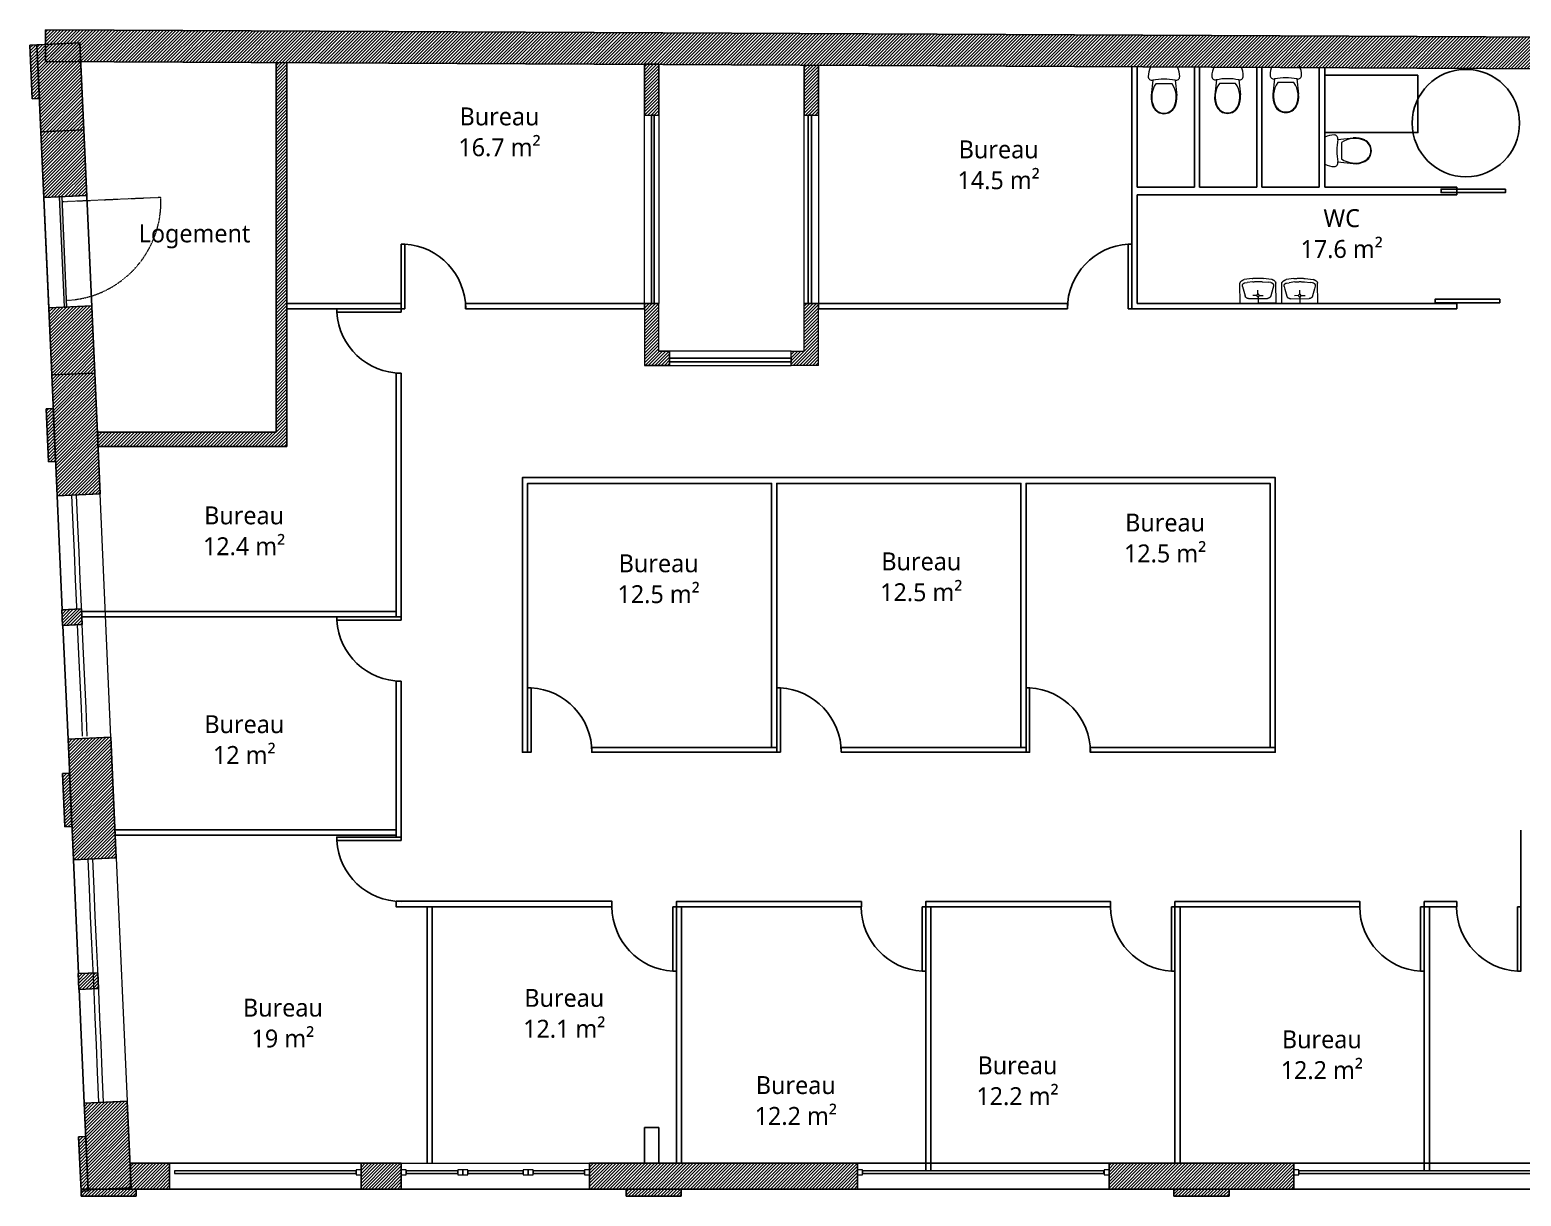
# Model space of a CAD drawing. Header units: millimetres. Extents: x -14819 to 43195, y -10328 to 20814.
# Drawn here: x 584 to 2666, y -4410 to -2782 of the extents above; entities that cross this region are included whole.
import ezdxf

# ---------------------------------------------------------------- set-up
doc = ezdxf.new("R2010")
doc.units = ezdxf.units.MM
doc.linetypes.add('ACAD_ISO04W100', pattern=[30, 24, -3, 0, -3])
doc.linetypes.add('Caché', pattern=[0.003, 0.002, -0.001])
doc.layers.add('10 - Hachures', color=7, linetype='Continuous', lineweight=18, true_color=0x646464)
for name, color, linetype, lineweight in [('Arriére plan', 2, 'Continuous', 9), ('Interior - Furniture _Pen_No__75', 6, 'Continuous', 20), ('Lignes', 92, 'Continuous', 9), ('Légendes', 250, 'Continuous', 5), ('Mobilier', 250, 'ACAD_ISO04W100', 13), ('Mur_coupe', 7, 'Continuous', 25), ('Mur_vu', 8, 'Continuous', 18), ('Z', 7, 'Continuous', 9)]:
    doc.layers.add(name, color=color, linetype=linetype, lineweight=lineweight)
doc.layers.add('PDF _Géométrie', color=7, linetype='Continuous', true_color=0x231f20)
doc.styles.add('Trebuchet MS', font='trebuc.ttf', dxfattribs={"height": 0.492308})
pattern_1 = [(45, (-18753.9353, -1077.5838), (-2.24506403, 2.24506403), [])]

# ---------------------------------------------------------------- blocks, each defined once
blk = doc.blocks.new('Panneau système - Vitré-1715862-Existant Niv_ 0')
at = {"layer": 'Z'}
blk.add_hatch(color=9, dxfattribs=at).paths.add_polyline_path([(1.822, -0.02), (1.822, 0.02), (-1.822, 0.02), (-1.822, -0.02), (-0.731, -0.02)], flags=0)
for p, q in [((1.822, 0.02), (-1.822, 0.02)), ((-1.822, 0.02), (-1.822, -0.02)), ((1.822, -0.02), (1.822, 0.02)), ((-1.822, -0.02), (1.822, -0.02))]:
    blk.add_line(p, q, dxfattribs=at)
blk = doc.blocks.new('Meneau rectangulaire - P 70 gris-1715870-Existant Niv_ 0')
at = {"layer": 'Z'}
for p, q in [((-0.07, 0.035), (0, 0.035)), ((-0.07, -0.035), (-0.07, 0.035)), ((0, 0.035), (0, -0.035)), ((0, -0.035), (-0.07, -0.035))]:
    blk.add_line(p, q, dxfattribs=at)
blk = doc.blocks.new('Panneau système - Vitré-1722470-Existant Niv_ 0')
at = {"layer": 'Z'}
blk.add_hatch(color=9, dxfattribs=at).paths.add_polyline_path([(1.685, -0.02), (1.685, 0.02), (-1.685, 0.02), (-1.685, -0.02), (-1.589, -0.02)], flags=0)
for p, q in [((1.685, 0.02), (-1.685, 0.02)), ((-1.685, 0.02), (-1.685, -0.02)), ((1.685, -0.02), (1.685, 0.02)), ((-1.685, -0.02), (1.685, -0.02))]:
    blk.add_line(p, q, dxfattribs=at)
blk = doc.blocks.new('Meneau rectangulaire - P 70 gris-1724382-Existant Niv_ 0')
at = {"layer": 'Z'}
for p, q in [((-0.07, 0.035), (0, 0.035)), ((-0.07, -0.035), (-0.07, 0.035)), ((0, 0.035), (0, -0.035)), ((0, -0.035), (-0.07, -0.035))]:
    blk.add_line(p, q, dxfattribs=at)
blk = doc.blocks.new('Panneau système - Vitré-1723889-Existant Niv_ 0')
at = {"layer": 'Z'}
blk.add_hatch(color=9, dxfattribs=at).paths.add_polyline_path([(1.267, -0.02), (1.267, 0.02), (-1.268, 0.02), (-1.268, -0.02), (-0.875, -0.02)], flags=0)
for p, q in [((1.267, 0.02), (-1.268, 0.02)), ((-1.268, 0.02), (-1.268, -0.02)), ((1.267, -0.02), (1.267, 0.02)), ((-1.268, -0.02), (1.267, -0.02))]:
    blk.add_line(p, q, dxfattribs=at)
blk = doc.blocks.new('Meneau rectangulaire - P 70 gris-1724386-Existant Niv_ 0')
at = {"layer": 'Z'}
for p, q in [((0, 0.035), (-0.07, 0.035)), ((-0.07, 0.035), (-0.07, -0.035)), ((0, -0.035), (0, 0.035)), ((-0.07, -0.035), (0, -0.035))]:
    blk.add_line(p, q, dxfattribs=at)
blk = doc.blocks.new('Meneau rectangulaire - P 70 gris-1839785-Existant Niv_ 0')
at = {"layer": 'Z'}
for p, q in [((0, 0.035), (-0.07, 0.035)), ((-0.07, 0.035), (-0.07, -0.035)), ((0, -0.035), (0, 0.035)), ((-0.07, -0.035), (0, -0.035))]:
    blk.add_line(p, q, dxfattribs=at)
blk = doc.blocks.new('Meneau rectangulaire - P 70 gris-1838809-Existant Niv_ 0')
at = {"layer": 'Z'}
for p, q in [((-803.374, 26.139), (-803.444, 26.136)), ((-803.444, 26.136), (-803.425, 25.715)), ((-803.355, 25.718), (-803.374, 26.139))]:
    blk.add_line(p, q, dxfattribs=at)
blk = doc.blocks.new('Meneau rectangulaire - P 70 gris-1724400-Existant Niv_ 0')
at = {"layer": 'Z'}
for p, q in [((-803.375, 24.588), (-803.361, 24.289)), ((-803.291, 24.292), (-803.305, 24.592))]:
    blk.add_line(p, q, dxfattribs=at)
blk = doc.blocks.new('Meneau rectangulaire - P 70 gris-1838791-Existant Niv_ 0')
at = {"layer": 'Z'}
for p, q in [((-803.361, 24.289), (-803.345, 23.918)), ((-803.275, 23.921), (-803.291, 24.292))]:
    blk.add_line(p, q, dxfattribs=at)
blk = doc.blocks.new('Meneau rectangulaire - P 70 gris-1754543-Existant Niv_ 0')
at = {"layer": 'Z'}
for p, q in [((-803.066, 19.253), (-803.136, 19.25)), ((-803.136, 19.25), (-803.135, 19.22)), ((-803.065, 19.223), (-803.066, 19.253))]:
    blk.add_line(p, q, dxfattribs=at)
blk = doc.blocks.new('Meneau rectangulaire - P 70 gris-1838765-Existant Niv_ 0')
at = {"layer": 'Z'}
for p, q in [((-803.135, 19.22), (-803.118, 18.839)), ((-803.048, 18.842), (-803.065, 19.223))]:
    blk.add_line(p, q, dxfattribs=at)
blk = doc.blocks.new('Meneau rectangulaire - P 70 gris-1838784-Existant Niv_ 0')
at = {"layer": 'Z'}
for p, q in [((-803.215, 21.026), (-803.198, 20.636)), ((-803.128, 20.639), (-803.145, 21.03))]:
    blk.add_line(p, q, dxfattribs=at)
blk = doc.blocks.new('Panneau système - blanc-1820116-Existant Niv_ 0')
at = {"layer": 'Z'}
blk.add_hatch(color=8, dxfattribs=at).paths.add_polyline_path([(0.772, -0.02), (0.772, 0.02), (-0.772, 0.02), (-0.772, -0.02)], flags=0)
for p, q in [((0.772, 0.02), (-0.772, 0.02)), ((-0.772, 0.02), (-0.772, -0.02)), ((0.772, -0.02), (0.772, 0.02)), ((-0.772, -0.02), (0.772, -0.02))]:
    blk.add_line(p, q, dxfattribs=at)
blk = doc.blocks.new('Meneau rectangulaire - P 70 gris-1838754-Existant Niv_ 0')
at = {"layer": 'Z'}
for p, q in [((-803.083, 18.076), (-803.065, 17.662)), ((-802.995, 17.665), (-803.013, 18.079)), ((-803.065, 17.662), (-802.995, 17.665))]:
    blk.add_line(p, q, dxfattribs=at)
blk = doc.blocks.new('Meneau rectangulaire - P 70 gris-1838772-Existant Niv_ 0')
at = {"layer": 'Z'}
for p, q in [((-803.164, 19.875), (-803.146, 19.47)), ((-803.076, 19.473), (-803.094, 19.878)), ((-803.146, 19.47), (-803.076, 19.473))]:
    blk.add_line(p, q, dxfattribs=at)
blk = doc.blocks.new('Meneau rectangulaire - P 70 gris-1838778-Existant Niv_ 0')
at = {"layer": 'Z'}
for p, q in [((-803.181, 20.254), (-803.164, 19.875)), ((-803.094, 19.878), (-803.111, 20.257))]:
    blk.add_line(p, q, dxfattribs=at)
blk = doc.blocks.new('Meneau rectangulaire - P 70 gris-1838786-Existant Niv_ 0')
at = {"layer": 'Z'}
for p, q in [((-803.198, 20.636), (-803.181, 20.254)), ((-803.111, 20.257), (-803.128, 20.639))]:
    blk.add_line(p, q, dxfattribs=at)
blk = doc.blocks.new('Meneau rectangulaire - P 70 gris-1838806-Existant Niv_ 0')
at = {"layer": 'Z'}
for p, q in [((-803.311, 23.157), (-803.292, 22.74)), ((-803.222, 22.743), (-803.241, 23.16)), ((-803.292, 22.74), (-803.222, 22.743))]:
    blk.add_line(p, q, dxfattribs=at)
blk = doc.blocks.new('Meneau rectangulaire - P 70 gris-1838801-Existant Niv_ 0')
at = {"layer": 'Z'}
for p, q in [((-803.345, 23.918), (-803.328, 23.536)), ((-803.258, 23.54), (-803.275, 23.921))]:
    blk.add_line(p, q, dxfattribs=at)
blk = doc.blocks.new('Meneau rectangulaire - P 70 gris-1838824-Existant Niv_ 0')
at = {"layer": 'Z'}
for p, q in [((-803.391, 24.953), (-803.375, 24.588)), ((-803.305, 24.592), (-803.321, 24.956))]:
    blk.add_line(p, q, dxfattribs=at)
blk = doc.blocks.new('Meneau rectangulaire - P 70 gris-1838819-Existant Niv_ 0')
at = {"layer": 'Z'}
for p, q in [((-803.425, 25.715), (-803.408, 25.333)), ((-803.338, 25.336), (-803.355, 25.718))]:
    blk.add_line(p, q, dxfattribs=at)
blk = doc.blocks.new('Panneau système - Vitré-1839786-Existant Niv_ 0')
at = {"layer": 'Z'}
blk.add_hatch(color=9, dxfattribs=at).paths.add_polyline_path([(0.36, -0.02), (0.36, 0.02), (-0.36, 0.02), (-0.36, -0.02)], flags=0)
for p, q in [((0.36, 0.02), (-0.36, 0.02)), ((-0.36, 0.02), (-0.36, -0.02)), ((0.36, -0.02), (0.36, 0.02)), ((-0.36, -0.02), (0.36, -0.02))]:
    blk.add_line(p, q, dxfattribs=at)
blk = doc.blocks.new('Panneau système - Vitré-1839898-Existant Niv_ 0')
at = {"layer": 'Z'}
blk.add_hatch(color=9, dxfattribs=at).paths.add_polyline_path([(0.385, -0.02), (0.385, 0.02), (-0.385, 0.02), (-0.385, -0.02)], flags=0)
for p, q in [((0.385, 0.02), (-0.385, 0.02)), ((-0.385, 0.02), (-0.385, -0.02)), ((0.385, -0.02), (0.385, 0.02)), ((-0.385, -0.02), (0.385, -0.02))]:
    blk.add_line(p, q, dxfattribs=at)
blk = doc.blocks.new('Meneau rectangulaire - 70 x 70 mm gris foncé-1840735-Existant Niv_ 0')
at = {"layer": 'Z'}
for p, q in [((-0.035, 0.035), (0.035, 0.035)), ((-0.035, -0.035), (-0.035, 0.035)), ((0.035, 0.035), (0.035, -0.035)), ((0.035, -0.035), (-0.035, -0.035))]:
    blk.add_line(p, q, dxfattribs=at)
blk = doc.blocks.new('Meneau rectangulaire - 70 x 70 mm gris foncé-1840736-Existant Niv_ 0')
at = {"layer": 'Z'}
for p, q in [((-0.035, 0.035), (0.035, 0.035)), ((-0.035, -0.035), (-0.035, 0.035)), ((0.035, 0.035), (0.035, -0.035)), ((0.035, -0.035), (-0.035, -0.035))]:
    blk.add_line(p, q, dxfattribs=at)
blk = doc.blocks.new('lavabod')
at = {"layer": 'Mobilier'}
for p, q in [((-4225.715, -166.743), (-4226.216, -166.743)), ((-4226.216, -166.743), (-4226.216, -167.019)), ((-4225.966, -166.833), (-4225.966, -166.743)), ((-4225.715, -166.743), (-4225.715, -167.019)), ((-4226.182, -166.978), (-4226.172, -166.944)), ((-4226.172, -166.944), (-4226.145, -166.845)), ((-4226.097, -166.808), (-4225.834, -166.808)), ((-4225.983, -166.85), (-4226.04, -166.85)), ((-4225.966, -166.868), (-4225.966, -166.924)), ((-4225.948, -166.85), (-4225.892, -166.85)), ((-4225.759, -166.944), (-4225.786, -166.845)), ((-4225.75, -166.978), (-4225.759, -166.944)), ((-4226.045, -167.089), (-4226.155, -167.075)), ((-4226.148, -167.028), (-4226.113, -167.032)), ((-4226.034, -167.041), (-4226.113, -167.032)), ((-4225.898, -167.041), (-4225.819, -167.032)), ((-4225.887, -167.089), (-4225.776, -167.075)), ((-4225.784, -167.028), (-4225.819, -167.032))]:
    blk.add_line(p, q, dxfattribs=at)
for centre, radius, start, end in [((-4226.143, -166.988), 0.04, 164.7977, 263.5075), ((-4226.097, -166.858), 0.05, 90.0001, 164.7976), ((-4225.966, -166.85), 0.0172, 180.0000172125854, 179.9999999097036), ((-4225.834, -166.858), 0.05, 15.2024, 90), ((-4225.788, -166.988), 0.04, 276.4926, 15.2024), ((-4226.168, -167.013), 0.0487, 187.0144, 219.7094), ((-4226.12, -166.963), 0.118, 223.9764, 252.9421), ((-4225.966, -166.443), 0.65, 263.0337, 276.9666), ((-4225.966, -166.445), 0.6, 263.5076, 276.4926), ((-4225.811, -166.963), 0.118, 287.058, 316.0237), ((-4225.764, -167.013), 0.0487, 320.2907, 352.9857)]:
    blk.add_arc(centre, radius, start, end, dxfattribs=at)
blk = doc.blocks.new('A$C7dd7843e')
at = {"layer": '10 - Hachures'}
h = blk.add_hatch(dxfattribs=at)
h.set_pattern_fill('ANSI31', color=256, style=0)
h.set_pattern_definition(pattern_1)
h.paths.add_polyline_path([(-3011.2, 1031.3), (-3011.5, 987.3), (-1817.3, 981.5), (-1817.1, 1025.5)], flags=0)
h = blk.add_hatch(dxfattribs=at)
h.set_pattern_fill('ANSI31', color=256, style=0)
h.set_pattern_definition(pattern_1)
h.paths.add_polyline_path([(-1817.1, 1025.5), (-1817.3, 981.5), (-371.5, 974.5), (-370.8, 1018.5), (-1543.1, 1024.2)], flags=0)
h = blk.add_hatch(dxfattribs=at)
h.set_pattern_fill('ANSI31', color=256, style=0)
h.set_pattern_definition(pattern_1)
h.paths.add_polyline_path([(-3023.3, 1010.4), (-3033.2, 1010), (-3029.9, 935.1), (-3019.9, 935.5)], flags=0)
h.paths.add_polyline_path([(-3000.6, 502.9), (-3010.6, 502.5), (-3007.2, 428.2), (-2997.2, 428.7)], flags=0)
h.paths.add_polyline_path([(-2977.8, -6.2), (-2987.8, -6.7), (-2984.5, -81.1), (-2974.5, -80.6)], flags=0)
h.paths.add_polyline_path([(-2955.1, -513.3), (-2965.1, -513.7), (-2961.7, -589.6), (-2951.7, -589.2)], flags=0)
h = blk.add_hatch(dxfattribs=at)
h.set_pattern_fill('ANSI31', color=256, style=0)
h.set_pattern_definition(pattern_1)
h.paths.add_polyline_path([(-2963.3, 1013.1), (-3023.3, 1010.4), (-3017.8, 889.1), (-2957.9, 891.8)], flags=0)
h.paths.add_polyline_path([(-2942.7, 552.2), (-3002.6, 549.6), (-2995.1, 380.8), (-2935.2, 383.5)], flags=0)
h.paths.add_polyline_path([(-2920, 43.9), (-2979.9, 41.2), (-2972.4, -127.1), (-2912.5, -124.4)], flags=0)
h.paths.add_polyline_path([(-2897.3, -464), (-2957.2, -466.7), (-2951.8, -587.7), (-2891.9, -585)], flags=0)
h = blk.add_hatch(dxfattribs=at)
h.set_pattern_fill('ANSI31', color=256, style=0)
h.set_pattern_definition(pattern_1)
h.paths.add_polyline_path([(-2938.1, 469.6), (-2938.1, 449.6), (-2674.5, 449.6), (-2674.5, 985.7), (-2689.5, 985.8), (-2689.5, 469.6)])
h = blk.add_hatch(dxfattribs=at)
h.set_pattern_fill('ANSI31', color=256, style=0)
h.set_pattern_definition(pattern_1)
h.paths.add_polyline_path([(-1952.1, 582.9), (-1970.3, 582.9), (-1970.3, 562.9), (-1932.1, 562.9), (-1932.1, 649.3), (-1952.1, 649.3)])
h.paths.add_polyline_path([(-2155.1, 649.3), (-2175.1, 649.3), (-2175.1, 642.1), (-2175.1, 562.9), (-2140.1, 562.9), (-2140.1, 582.9), (-2155.1, 582.9)])
h.paths.add_polyline_path([(-2175.1, 912.4), (-2155.1, 912.4), (-2155.1, 983.2), (-2175.1, 983.3)])
h.paths.add_polyline_path([(-1952.1, 912.4), (-1932.1, 912.4), (-1932.1, 982.1), (-1952.1, 982.2)])
h = blk.add_hatch(dxfattribs=at)
h.set_pattern_fill('ANSI31', color=256, style=0)
h.set_pattern_definition(pattern_1)
h.paths.add_polyline_path([(-2957.9, 892.1), (-3017.8, 889.4), (-3013.7, 797.4), (-2953.8, 800.1)])
h.paths.add_polyline_path([(-2946.9, 645.9), (-3006.8, 643.2), (-3002.6, 549.6), (-2942.7, 552.2)])
h = blk.add_hatch(dxfattribs=at)
h.set_pattern_fill('ANSI31', color=256, style=0)
h.set_pattern_definition(pattern_1)
h.paths.add_polyline_path([(-2961, 223.1), (-2988.5, 221.9), (-2987.5, 199.9), (-2960, 201.2)], flags=0)
h.paths.add_polyline_path([(-2938.3, -284.8), (-2965.8, -286), (-2964.8, -308), (-2937.3, -306.7)], flags=0)
h = blk.add_hatch(dxfattribs=at)
h.set_pattern_fill('ANSI31', color=256, style=0)
h.set_pattern_definition(pattern_1)
h.paths.add_polyline_path([(-2892.6, -550.7), (-2892.6, -586.7), (-2838.2, -586.7), (-2838.2, -550.7)], flags=0)
h.paths.add_polyline_path([(-2570.7, -550.7), (-2570.7, -586.7), (-2514.7, -586.7), (-2514.7, -550.7)], flags=0)
h.paths.add_polyline_path([(-2251.7, -550.7), (-2251.7, -586.7), (-1877.6, -586.7), (-1877.6, -550.7), (-2175.1, -550.7)], flags=0)
h.paths.add_polyline_path([(-1526.5, -550.7), (-1526.5, -586.7), (-1268.5, -586.7), (-1268.5, -550.7)], flags=0)
h.paths.add_polyline_path([(-890.1, -550.7), (-890.1, -586.7), (-503, -586.7), (-503, -550.7), (-737.8, -550.7)], flags=0)
h.paths.add_polyline_path([(-337, -550.7), (-337, -586.7), (-274.2, -586.7), (-274.2, -550.7), (-304.2, -550.7)], flags=0)
h.paths.add_polyline_path([(-13.4, -550.7), (-17.9, -550.7), (-17.9, -586.7), (159.1, -586.7), (159.1, -550.7), (65.2, -550.7)], flags=0)
h = blk.add_hatch(dxfattribs=at)
h.set_pattern_fill('ANSI31', color=256, style=0)
h.set_pattern_definition(pattern_1)
h.paths.add_polyline_path([(-2961.7, -586.7), (-2961.7, -596.7), (-2884.7, -596.7), (-2884.7, -586.7)], flags=0)
h = blk.add_hatch(dxfattribs=at)
h.set_pattern_fill('ANSI31', color=256, style=0)
h.set_pattern_definition(pattern_1)
h.paths.add_polyline_path([(-2200.7, -586.7), (-2200.7, -596.7), (-2123.7, -596.7), (-2123.7, -586.7)], flags=0)
h = blk.add_hatch(dxfattribs=at)
h.set_pattern_fill('ANSI31', color=256, style=0)
h.set_pattern_definition(pattern_1)
h.paths.add_polyline_path([(-1436, -586.7), (-1436, -596.7), (-1359, -596.7), (-1359, -586.7)], flags=0)
for p, q in [((-2689.5, 985.8), (-2689.5, 469.6)), ((-2674.5, 449.6), (-2674.5, 985.7)), ((-1494.6, 979.4), (-1494.6, 642.1)), ((-1487.4, 811.6), (-1487.4, 979.8)), ((-1407.4, 979.7), (-1407.4, 811.6)), ((-1400.2, 811.6), (-1400.2, 980)), ((-1320.2, 978.9), (-1320.2, 811.6)), ((-1313, 811.6), (-1313, 979.3)), ((-1233, 811.6), (-1233, 978.7)), ((-1225.2, 811.6), (-1225.2, 978.6)), ((-1407.4, 811.6), (-1487.4, 811.6)), ((-1487.4, 800.8), (-1233, 800.8)), ((-1487.4, 649.3), (-1487.4, 800.8)), ((-1320.2, 811.6), (-1400.2, 811.6)), ((-1233, 811.6), (-1313, 811.6)), ((-1040.8, 800.8), (-1233, 800.8)), ((-1225.2, 811.6), (-1040.8, 811.6)), ((-1040.8, 800.8), (-1040.8, 811.6)), ((-2514.7, 642.1), (-2514.7, 732.1)), ((-2514.7, 732.1), (-2509.7, 732.1)), ((-2509.7, 732.1), (-2509.7, 642.1)), ((-1494.6, 732.1), (-1499.6, 732.1)), ((-1499.6, 732.1), (-1499.6, 642.1)), ((-1494.6, 642.1), (-1494.6, 732.1)), ((-1040.8, 649.3), (-1487.4, 649.3)), ((-1040.8, 649.3), (-1040.8, 642.1)), ((-2514.7, 642.1), (-2604.7, 642.1)), ((-2604.7, 642.1), (-2604.7, 637.1)), ((-2604.7, 637.1), (-2514.7, 637.1)), ((-1040.8, 642.1), (-1494.6, 642.1)), ((-2345.6, 398.1), (-2345.6, 40)), ((-2338.4, 40), (-2338.4, 398.1)), ((-1997.6, 398.1), (-1997.6, 40)), ((-1997.6, 398.1), (-1997.6, 29.5)), ((-1990.4, 40), (-1990.4, 398.1)), ((-1990.4, 29.5), (-1990.4, 398.1)), ((-1649.6, 398.1), (-1649.6, 40)), ((-1649.6, 398.1), (-1649.6, 29.5)), ((-1642.4, 40), (-1642.4, 398.1)), ((-1642.4, 29.5), (-1642.4, 398.1)), ((-1301.6, 398.1), (-1301.6, 29.5)), ((-1294.4, 29.5), (-1294.4, 398.1)), ((-2521.9, 219.3), (-2960.9, 219.3)), ((-2960.5, 212.1), (-2521.9, 212.1)), ((-2514.7, 212.1), (-2604.7, 212.1)), ((-2604.7, 212.1), (-2604.7, 207.1)), ((-2604.7, 207.1), (-2514.7, 207.1)), ((-2338.4, 22.9), (-2338.4, 112.9)), ((-2338.4, 112.9), (-2333.4, 112.9)), ((-2333.4, 112.9), (-2333.4, 22.9)), ((-1990.4, 22.9), (-1990.4, 112.9)), ((-1990.4, 112.9), (-1985.4, 112.9)), ((-1985.4, 112.9), (-1985.4, 22.9)), ((-1642.4, 22.9), (-1642.4, 112.9)), ((-1642.4, 112.9), (-1637.4, 112.9)), ((-1637.4, 112.9), (-1637.4, 22.9)), ((-2521.9, -85.4), (-2914.2, -85.4)), ((-2521.9, -92.6), (-2913.9, -92.6)), ((-2514.7, -95.4), (-2604.7, -95.4)), ((-2604.7, -95.4), (-2604.7, -100.4)), ((-2604.7, -100.4), (-2514.7, -100.4)), ((-2514.7, -85.4), (-2514.7, -92.6)), ((-951.4, -185.4), (-951.4, -192.6)), ((-2478.6, -192.6), (-2478.6, -550.7)), ((-2471.4, -550.7), (-2471.4, -192.6)), ((-2135.5, -282.6), (-2135.5, -192.6)), ((-2130.5, -192.6), (-2130.5, -282.6)), ((-2130.5, -192.6), (-2130.5, -550.7)), ((-2123.3, -550.7), (-2123.3, -192.6)), ((-1787.5, -282.6), (-1787.5, -192.6)), ((-1782.5, -192.6), (-1782.5, -282.6)), ((-1782.5, -192.6), (-1782.5, -550.7)), ((-1782.5, -192.6), (-1782.5, -561.2)), ((-1775.3, -550.7), (-1775.3, -192.6)), ((-1775.3, -561.2), (-1775.3, -192.6)), ((-1439.5, -282.6), (-1439.5, -192.6)), ((-1434.5, -192.6), (-1434.5, -550.7)), ((-1434.5, -192.6), (-1434.5, -282.6)), ((-1427.3, -550.7), (-1427.3, -192.6)), ((-1091.5, -282.6), (-1091.5, -192.6)), ((-1086.5, -192.6), (-1086.5, -282.6)), ((-1086.5, -192.6), (-1086.5, -561.2)), ((-1079.3, -561.2), (-1079.3, -192.6)), ((-956.4, -282.6), (-956.4, -192.6)), ((-951.4, -192.6), (-951.4, -282.6)), ((-2130.5, -282.6), (-2135.5, -282.6)), ((-1782.5, -282.6), (-1787.5, -282.6)), ((-1434.5, -282.6), (-1439.5, -282.6)), ((-1086.5, -282.6), (-1091.5, -282.6)), ((-951.4, -282.6), (-956.4, -282.6)), ((-2155.1, -500.7), (-2175.1, -500.7)), ((-2175.1, -500.7), (-2175.1, -550.7)), ((-2155.1, -500.7), (-2162.3, -500.7)), ((-2155.1, -550.7), (-2155.1, -500.7))]:
    blk.add_line(p, q)
at = {"color": 6}
blk.add_lwpolyline([(-1095.2, 967.9), (-1225.2, 967.9), (-1225.2, 887.9), (-1095.2, 887.9)], close=True, dxfattribs=at)
for points in [[(-2165.1, 912.4), (-2161.4, 912.4), (-2161.4, 649.3), (-2165.1, 649.3)], [(-1942.1, 649.3), (-1946.5, 649.3), (-1946.5, 912.4), (-1942.1, 912.4)], [(-973, 809.1), (-1063, 809.1), (-1063, 804.1), (-973, 804.1)], [(-2509.7, 642.1), (-2514.7, 642.1), (-2514.7, 732.1), (-2509.7, 732.1)], [(-1499.6, 642.1), (-1494.6, 642.1), (-1494.6, 732.1), (-1499.6, 732.1)], [(-2514.7, 642.1), (-2674.5, 642.1), (-2674.5, 649.3), (-2514.7, 649.3)], [(-2424.8, 642.1), (-2175.1, 642.1), (-2175.1, 649.3), (-2424.8, 649.3)], [(-1584.6, 642), (-1932.1, 642), (-1932.1, 649.3), (-1584.6, 649.3)], [(-981.1, 655.4), (-1071.1, 655.4), (-1071.1, 650.4), (-981.1, 650.4)], [(-2514.7, 637.1), (-2604.7, 637.1), (-2604.7, 642.1), (-2514.7, 642.1)], [(-1970.3, 567.9), (-2140.1, 567.9), (-2140.1, 572.9), (-1970.3, 572.9)], [(-2514.7, 552.1), (-2521.9, 552.1), (-2521.9, 212.1), (-2514.7, 212.1)], [(-2514.7, 207.1), (-2604.7, 207.1), (-2604.7, 212.1), (-2514.7, 212.1)], [(-2514.7, 122.1), (-2521.9, 122.1), (-2521.9, -95.4), (-2514.7, -95.4)], [(-2338.4, 22.9), (-2333.4, 22.9), (-2333.4, 112.9), (-2338.4, 112.9)], [(-1985.4, 22.9), (-1990.4, 22.9), (-1990.4, 112.9), (-1985.4, 112.9)], [(-1985.4, 22.9), (-1985.4, 22.9), (-1985.4, 112.9), (-1985.4, 112.9)], [(-1642.4, 22.9), (-1637.4, 22.9), (-1637.4, 112.9), (-1642.4, 112.9)], [(-1990.4, 22.9), (-2248.7, 22.9), (-2248.7, 29.5), (-1990.4, 29.5)], [(-1900.4, 22.9), (-1642.4, 22.9), (-1642.4, 29.5), (-1900.4, 29.5)], [(-1294.4, 22.9), (-1552.7, 22.9), (-1552.7, 29.5), (-1294.4, 29.5)], [(-2514.7, -100.4), (-2604.7, -100.4), (-2604.7, -95.4), (-2514.7, -95.4)], [(-2220.5, -192.6), (-2521.9, -192.6), (-2521.9, -185.1), (-2220.5, -185.1)], [(-2130.5, -192.6), (-1872.3, -192.6), (-1872.3, -185.4), (-2130.5, -185.4)], [(-1782.5, -192.6), (-1524.3, -192.6), (-1524.3, -185.4), (-1782.5, -185.4)], [(-1434.5, -192.6), (-1176.2, -192.6), (-1176.2, -185.4), (-1434.5, -185.4)], [(-1086.5, -192.6), (-1041.1, -192.6), (-1041.1, -185.4), (-1086.5, -185.4)], [(-2135.5, -192.6), (-2130.5, -192.6), (-2130.5, -282.6), (-2135.5, -282.6)], [(-1787.5, -192.6), (-1782.5, -192.6), (-1782.5, -282.6), (-1787.5, -282.6)], [(-1439.5, -192.6), (-1434.5, -192.6), (-1434.5, -282.6), (-1439.5, -282.6)], [(-1091.5, -192.6), (-1086.5, -192.6), (-1086.5, -282.6), (-1091.5, -282.6)], [(-956.4, -192.6), (-951.4, -192.6), (-951.4, -282.6), (-956.4, -282.6)]]:
    blk.add_lwpolyline(points, close=True)
for points in [[(-2509.7, 732.1, -0.396695), (-2424.7, 642.1)], [(-1499.6, 732.1, 0.396695), (-1584.6, 642.1)], [(-2604.7, 637.1, 0.396695), (-2514.7, 552.1)], [(-2604.7, 207.1, 0.396695), (-2514.7, 122.1)], [(-2333.4, 112.9, -0.396695), (-2248.4, 22.9)], [(-1985.4, 112.9, -0.396695), (-1900.4, 22.9)], [(-1637.4, 112.9, -0.396695), (-1552.4, 22.9)], [(-2604.7, -100.4, 0.396695), (-2514.7, -185.4)], [(-2135.5, -282.6, -0.396695), (-2220.5, -192.6)], [(-1787.5, -282.6, -0.396695), (-1872.5, -192.6)], [(-1439.5, -282.6, -0.396695), (-1524.5, -192.6)], [(-1091.5, -282.6, -0.396695), (-1176.5, -192.6)], [(-956.4, -282.6, -0.396695), (-1041.4, -192.6)]]:
    blk.add_lwpolyline(points, format="xyb")
for points in [[(-2338.4, 22.9), (-2345.6, 22.9), (-2345.6, 406.4), (-1294.4, 406.4), (-1294.4, 22.9), (-1552.7, 22.9)], [(-2338.4, 29.5), (-2338.4, 398.1), (-1997.6, 398.1), (-1997.6, 29.5), (-2248.7, 29.5)], [(-1900.7, 29.5), (-1649.6, 29.5), (-1649.6, 398.1), (-1990.4, 398.1), (-1990.4, 29.5)], [(-1642.4, 29.5), (-1642.4, 398.1), (-1301.6, 398.1), (-1301.6, 29.5), (-1552.7, 29.5)], [(-1990.4, 22.9), (-2248.7, 22.9)], [(-1642.4, 22.9), (-1900.4, 22.9)]]:
    blk.add_lwpolyline(points)
blk.add_circle((-1028.3, 901.2), 75, dxfattribs=at)
at = {"layer": 'Arriére plan'}
for p, q in [((-2893.4, -550.7), (-2892.6, -550.7)), ((-2514.7, -550.7), (-2251.7, -550.7))]:
    blk.add_line(p, q, dxfattribs=at)
at = {"layer": 'Interior - Furniture _Pen_No__75', "linetype": 'Continuous'}
for p, q in [((-1465.4, 961.1), (-1467.7, 939.9)), ((-1434.2, 961.1), (-1431.9, 939.9)), ((-1376.7, 961.6), (-1379, 940.4)), ((-1345.5, 961.6), (-1343.2, 940.4)), ((-1295.3, 962.8), (-1297.6, 941.6)), ((-1268.5, 957.8), (-1291, 957.8)), ((-1264.1, 962.8), (-1261.8, 941.6)), ((-1438.5, 956.2), (-1461, 956.2)), ((-1349.8, 956.6), (-1372.3, 956.6)), ((-1207, 878.2), (-1185.9, 880.5)), ((-1202.1, 873.9), (-1202.1, 851.4)), ((-1207, 847), (-1185.9, 844.7))]:
    blk.add_line(p, q, dxfattribs=at)
for centre, major_axis, start_param, end_param in [((-1443.1, 966.3), (28.7, 0), 2.672126, 3.141601), ((-1456.5, 966.3), (28.7, 0), -0.000008, 0.469466), ((-1354.3, 966.8), (28.7, 0), 2.672126, 3.141601), ((-1367.8, 966.8), (28.7, 0), -0.000008, 0.469466), ((-1273, 968), (28.7, 0), 2.672126, 3.141601), ((-1286.4, 968), (28.7, 0), -0.000008, 0.469466), ((-1466.5, 966.3), (5.31, 0), 3.141628, 4.912784), ((-1449.8, 884.4), (78.5, 0), 1.370375, 1.771221), ((-1433.1, 966.3), (5.31, 0), 4.511994, 6.28315), ((-1377.8, 966.8), (5.31, 0), 3.141628, 4.912784), ((-1361.1, 884.9), (78.5, 0), 1.370375, 1.771221), ((-1344.4, 966.8), (5.31, 0), 4.511994, 6.28315), ((-1296.4, 968), (5.31, 0), 3.141628, 4.912784), ((-1264.1, 939.1), (32.8, 0), 2.52997, 3.570063), ((-1279.7, 886.1), (78.5, 0), 1.370375, 1.771221), ((-1295.3, 939.1), (32.8, 0), -0.42847, 0.611623), ((-1263, 968), (5.31, 0), 4.511994, 6.28315), ((-1434.2, 937.4), (32.8, 0), 2.52997, 3.570063), ((-1437.9, 936.7), (30, 0), 3.034838, 3.601943), ((-1465.4, 937.4), (32.8, 0), -0.42847, 0.611623), ((-1461.7, 936.7), (30, 0), -0.46035, 0.106755), ((-1345.5, 937.9), (32.8, 0), 2.52997, 3.570063), ((-1349.2, 937.2), (30, 0), 3.034838, 3.601943), ((-1376.7, 937.9), (32.8, 0), -0.42847, 0.611623), ((-1373, 937.2), (30, 0), -0.46035, 0.106755), ((-1267.8, 938.4), (30, 0), 3.034838, 3.601943), ((-1291.6, 938.4), (30, 0), -0.46035, 0.106755), ((-1449.8, 930.9), (16.7, 0), 3.601916, 5.822859), ((-1449.8, 930.9), (15.9, 0), 3.60199, 5.822808), ((-1361.1, 931.3), (16.7, 0), 3.601916, 5.822859), ((-1361.1, 931.3), (15.9, 0), 3.60199, 5.822808), ((-1279.7, 932.5), (16.7, 0), 3.601916, 5.822859), ((-1279.7, 932.5), (15.9, 0), 3.60199, 5.822808), ((-1212.2, 855.9), (0, 28.7), -0.000008, 0.469466), ((-1212.2, 879.3), (0, 5.31), 4.511994, 6.28315), ((-1130.4, 862.6), (0, 78.5), 1.370375, 1.771221), ((-1183.4, 847), (0, 32.8), -0.42847, 0.611623), ((-1182.7, 850.7), (0, 30), -0.46035, 0.106755), ((-1176.8, 862.6), (0, 15.9), 3.60199, 5.822808), ((-1176.8, 862.6), (0, 16.7), 3.601916, 5.822859), ((-1212.2, 869.3), (0, 28.7), 2.672126, 3.141601), ((-1212.2, 845.9), (0, 5.31), 3.141628, 4.912784), ((-1183.4, 878.2), (0, 32.8), 2.52997, 3.570063), ((-1182.7, 874.5), (0, 30), 3.034838, 3.601943)]:
    blk.add_ellipse(centre, major_axis=major_axis, ratio=0.9963, start_param=start_param, end_param=end_param, dxfattribs=at)
at = {"layer": 'Lignes', "linetype": 'Caché'}
blk.add_line((-2988.2, 791.6), (-2850.4, 797.7), dxfattribs=at)
blk.add_arc((-2988.2, 791.6), 138, 272.6899, 2.5601, dxfattribs=at)
at = {"layer": 'Mur_coupe'}
for p, q in [((-3011.2, 1031.3), (-3011.5, 987.3)), ((-334.8, 1018.3), (-3011.2, 1031.3)), ((-3023.3, 1010.4), (-3033.2, 1010)), ((-3033.2, 1010), (-3029.9, 935.1)), ((-2963.3, 1013.1), (-3023.3, 1010.4)), ((-3019.9, 935.5), (-3023.3, 1010.4)), ((-3023.3, 1010.4), (-3017.8, 889.1)), ((-2957.9, 891.8), (-2963.3, 1013.1)), ((-3011.5, 987.3), (-371.5, 974.5)), ((-2155.1, 983.2), (-2175.1, 983.3)), ((-2175.1, 983.3), (-2175.1, 912.4)), ((-2155.1, 912.4), (-2155.1, 983.2)), ((-1952.1, 982.2), (-1952.1, 912.4)), ((-1932.1, 912.4), (-1932.1, 982.1)), ((-3029.9, 935.1), (-3019.9, 935.5)), ((-3017.8, 889.1), (-2957.9, 891.8)), ((-2957.9, 891.8), (-3017.8, 889.1)), ((-3002.6, 549.6), (-3017.8, 889.1)), ((-2957.9, 891.8), (-2942.7, 552.2)), ((-3013.7, 797.4), (-2953.8, 800.1)), ((-3013.7, 797.4), (-3006.8, 643.2)), ((-2946.9, 645.9), (-3006.8, 643.2)), ((-2175.1, 562.9), (-2140.1, 562.9)), ((-2140.1, 582.9), (-2155.1, 582.9)), ((-2942.7, 552.2), (-3002.6, 549.6)), ((-3002.6, 549.6), (-2942.7, 552.2)), ((-3002.6, 549.6), (-2995.1, 380.8)), ((-2935.2, 383.5), (-2942.7, 552.2)), ((-3000.6, 502.9), (-3010.6, 502.5)), ((-3010.6, 502.5), (-3007.2, 428.2)), ((-2997.2, 428.7), (-3000.6, 502.9)), ((-2689.5, 469.6), (-2938.1, 469.6)), ((-2938.1, 469.6), (-2938.1, 449.6)), ((-2938.1, 449.6), (-2674.5, 449.6)), ((-3007.2, 428.2), (-2997.2, 428.7)), ((-2995.1, 380.8), (-2935.2, 383.5)), ((-2995.1, 380.8), (-2988, 221.9)), ((-2961, 223.1), (-2988.5, 221.9)), ((-2988.5, 221.9), (-2987.5, 199.9)), ((-2960, 201.2), (-2961, 223.1)), ((-2987.5, 199.9), (-2960, 201.2)), ((-2987, 199.9), (-2979.9, 41.2)), ((-2920, 43.9), (-2979.9, 41.2)), ((-2912.5, -124.4), (-2920, 43.9)), ((-2979.9, 41.2), (-2972.4, -127.1)), ((-2977.8, -6.2), (-2987.8, -6.7)), ((-2987.8, -6.7), (-2984.5, -81.1)), ((-2974.5, -80.6), (-2977.8, -6.2)), ((-2984.5, -81.1), (-2974.5, -80.6)), ((-2972.4, -127.1), (-2912.5, -124.4)), ((-2972.4, -127.1), (-2965.3, -286)), ((-2938.3, -284.8), (-2965.8, -286)), ((-2965.8, -286), (-2964.8, -308)), ((-2937.3, -306.7), (-2938.3, -284.8)), ((-2964.8, -308), (-2937.3, -306.7)), ((-2964.3, -307.9), (-2957.2, -466.7)), ((-2897.3, -464), (-2957.2, -466.7)), ((-2957.2, -466.7), (-2951.8, -587.7)), ((-2891.9, -585), (-2897.3, -464)), ((-2955.1, -513.3), (-2965.1, -513.7)), ((-2965.1, -513.7), (-2961.7, -589.6)), ((-2951.7, -589.2), (-2955.1, -513.3)), ((-2892.6, -550.7), (-2892.6, -586.7)), ((-2892.6, -550.7), (-2514.7, -550.7)), ((-2838.2, -586.7), (-2838.2, -550.7)), ((-2570.7, -550.7), (-2570.7, -586.7)), ((-2514.7, -586.7), (-2514.7, -550.7)), ((-2251.7, -550.7), (-2251.7, -586.7)), ((-2251.7, -550.7), (-503, -550.7)), ((-1877.6, -586.7), (-1877.6, -550.7)), ((-1526.5, -550.7), (-1526.5, -586.7)), ((-1268.5, -586.7), (-1268.5, -550.7)), ((-2961.7, -586.7), (-2961.7, -596.7)), ((-2884.7, -586.7), (-2961.7, -586.7)), ((-2961.7, -589.6), (-2951.7, -589.2)), ((-2961.7, -596.7), (-2884.7, -596.7)), ((-2951.8, -587.7), (-2891.9, -585)), ((-2514.7, -586.7), (-2892.6, -586.7)), ((-2884.7, -596.7), (-2884.7, -586.7)), ((-2514.7, -586.7), (-503, -586.7)), ((-2200.7, -586.7), (-2200.7, -596.7)), ((-2123.7, -586.7), (-2200.7, -586.7)), ((-2200.7, -596.7), (-2123.7, -596.7)), ((-2123.7, -596.7), (-2123.7, -586.7)), ((-1877.6, -586.7), (-1526.5, -586.7)), ((-1436, -586.7), (-1436, -596.7)), ((-1359, -586.7), (-1436, -586.7)), ((-1436, -596.7), (-1359, -596.7)), ((-1359, -596.7), (-1359, -586.7)), ((-1268.5, -586.7), (-890.1, -586.7))]:
    blk.add_line(p, q, dxfattribs=at)
at = {"layer": 'Mur_coupe', "lineweight": 18}
for points in [[(-2175.1, 912.4), (-2155.1, 912.4)], [(-1952.1, 912.4), (-1932.1, 912.4)], [(-2175.1, 649.3), (-2155.1, 649.3)], [(-2155.1, 582.9), (-2155.1, 649.3)], [(-1952.1, 649.3), (-1932.1, 649.3)], [(-1952.1, 582.9), (-1952.1, 649.3)], [(-1932.1, 562.9), (-1932.1, 649.3)], [(-2175.1, 642.1), (-2175.1, 562.9)], [(-2140.1, 562.9), (-2140.1, 582.9)], [(-1932.1, 562.9), (-1970.3, 562.9), (-1970.3, 582.9), (-1952.1, 582.9)]]:
    blk.add_lwpolyline(points, dxfattribs=at)
at = {"layer": 'Mur_vu', "lineweight": 18}
for p, q in [((-2988, 221.9), (-2995.1, 380.8)), ((-2979.9, 41.2), (-2987, 199.9)), ((-2965.3, -286), (-2972.4, -127.1)), ((-2957.2, -466.7), (-2964.3, -307.9))]:
    blk.add_line(p, q, dxfattribs=at)
at = {"layer": 'Mur_vu'}
blk.add_line((-2912.5, -124.4), (-2897.3, -464), dxfattribs=at)
blk.add_lwpolyline([(-2938.1, 449.6), (-2938.1, 469.6), (-2689.5, 469.6), (-2689.5, 985.8), (-2674.5, 985.7), (-2674.5, 449.6), (-2938.1, 449.6)], dxfattribs=at)
for points in [[(-2155.1, 649.3), (-2175.1, 649.3), (-2175.1, 912.4), (-2155.1, 912.4)], [(-1932.1, 649.3), (-1952.1, 649.3), (-1952.1, 912.4), (-1932.1, 912.4)], [(-1970.3, 582.9), (-2140.1, 582.9), (-2140.1, 562.9), (-1970.3, 562.9)]]:
    blk.add_lwpolyline(points, close=True, dxfattribs=at)
at = {"layer": 'Mur_vu', "lineweight": 18}
blk.add_lwpolyline([(-2920, 43.9), (-2935.2, 383.5)], dxfattribs=at)
at = {"layer": 'PDF _Géométrie', "color": 0, "lineweight": 0}
blk.add_lwpolyline([(-951.4, -270.4), (-951.4, -86)], close=True, dxfattribs=at)
at = {"layer": 'Interior - Furniture _Pen_No__75', "color": 6, "lineweight": -2, "xscale": -100, "yscale": 100, "zscale": 100, "rotation": 180.6340056112251}
for p in [(421436.8, -11347.3), (421495.1, -11347.5)]:
    blk.add_blockref('lavabod', p, dxfattribs=at)
at = {"layer": 'Z'}
for name, p, xscale, yscale, zscale, rotation in [('Panneau système - blanc-1820116-Existant Niv_ 0', (-2986.8, 721.4), 99.99999999999999, 99.99999999999999, 99.99999999999999, 92.56005104482648), ('Meneau rectangulaire - P 70 gris-1838754-Existant Niv_ 0', (-83274.6, 2148.2), 100, 100, 100, 180), ('Meneau rectangulaire - P 70 gris-1838765-Existant Niv_ 0', (-83278, 2224.4), 100, 100, 100, 180), ('Meneau rectangulaire - P 70 gris-1838765-Existant Niv_ 0', (-83276.3, 2186.3), 100, 100, 100, 180), ('Meneau rectangulaire - P 70 gris-1838765-Existant Niv_ 0', (-83274.6, 2148.2), 100, 100, 100, 180), ('Meneau rectangulaire - P 70 gris-1754543-Existant Niv_ 0', (-83274.6, 2148.2), 100, 100, 100, 180), ('Meneau rectangulaire - P 70 gris-1838772-Existant Niv_ 0', (-83274.6, 2148.2), 100, 100, 100, 180), ('Meneau rectangulaire - P 70 gris-1838778-Existant Niv_ 0', (-83274.6, 2148.2), 100, 100, 100, 180), ('Meneau rectangulaire - P 70 gris-1838786-Existant Niv_ 0', (-83274.6, 2148.2), 100, 100, 100, 180), ('Meneau rectangulaire - P 70 gris-1838784-Existant Niv_ 0', (-83274.6, 2148.2), 100, 100, 100, 180), ('Meneau rectangulaire - P 70 gris-1838806-Existant Niv_ 0', (-83274.6, 2148.2), 100, 100, 100, 180), ('Meneau rectangulaire - P 70 gris-1838778-Existant Niv_ 0', (-83260, 1819.9), 100, 100, 100, 180), ('Meneau rectangulaire - P 70 gris-1838801-Existant Niv_ 0', (-83274.6, 2148.2), 100, 100, 100, 180), ('Meneau rectangulaire - P 70 gris-1838791-Existant Niv_ 0', (-83274.6, 2148.2), 100, 100, 100, 180), ('Meneau rectangulaire - P 70 gris-1724400-Existant Niv_ 0', (-83274.6, 2148.2), 100, 100, 100, 180), ('Meneau rectangulaire - P 70 gris-1838824-Existant Niv_ 0', (-83274.6, 2148.2), 100, 100, 100, 180), ('Meneau rectangulaire - P 70 gris-1838778-Existant Niv_ 0', (-83251.9, 1640.3), 100, 100, 100, 180), ('Meneau rectangulaire - P 70 gris-1838819-Existant Niv_ 0', (-83274.6, 2148.2), 100, 100, 100, 180), ('Meneau rectangulaire - P 70 gris-1838809-Existant Niv_ 0', (-83274.6, 2148.2), 100, 100, 100, 180), ('Panneau système - Vitré-1723889-Existant Niv_ 0', (-2704.5, -563.2), 100, 100, 100, 180), ('Panneau système - Vitré-1839786-Existant Niv_ 0', (-2471.7, -563.2), 100, 100, 100, 180), ('Panneau système - Vitré-1839898-Existant Niv_ 0', (-2383.2, -563.2), 100, 100, 100, 180), ('Panneau système - Vitré-1839786-Existant Niv_ 0', (-2294.7, -563.2), 100, 100, 100, 180), ('Panneau système - Vitré-1722470-Existant Niv_ 0', (-1702.1, -563.2), 100, 100, 100, 180), ('Panneau système - Vitré-1715862-Existant Niv_ 0', (-1079.3, -563.2), 100, 100, 100, 180)]:
    blk.add_blockref(name, p, dxfattribs=dict(at, xscale=xscale, yscale=yscale, zscale=zscale, rotation=rotation))
at = {"layer": 'Z', "xscale": 100, "yscale": 100, "zscale": 100}
for name, p in [('Meneau rectangulaire - P 70 gris-1724386-Existant Niv_ 0', (-2570.7, -563.2)), ('Meneau rectangulaire - P 70 gris-1839785-Existant Niv_ 0', (-2251.7, -563.2))]:
    blk.add_blockref(name, p, dxfattribs=at)
at = {"layer": 'Z', "extrusion": (0, 0, -1), "xscale": 100, "yscale": 100, "zscale": 100}
for name, p in [('Meneau rectangulaire - 70 x 70 mm gris foncé-1840736-Existant Niv_ 0', (2511.2, -563.2)), ('Meneau rectangulaire - 70 x 70 mm gris foncé-1840736-Existant Niv_ 0', (2432.2, -563.2)), ('Meneau rectangulaire - 70 x 70 mm gris foncé-1840735-Existant Niv_ 0', (2425.2, -563.2)), ('Meneau rectangulaire - 70 x 70 mm gris foncé-1840735-Existant Niv_ 0', (2341.2, -563.2)), ('Meneau rectangulaire - 70 x 70 mm gris foncé-1840736-Existant Niv_ 0', (2334.2, -563.2)), ('Meneau rectangulaire - P 70 gris-1724382-Existant Niv_ 0', (1877.6, -563.2)), ('Meneau rectangulaire - P 70 gris-1724382-Existant Niv_ 0', (1533.5, -563.2)), ('Meneau rectangulaire - P 70 gris-1715870-Existant Niv_ 0', (1268.5, -563.2))]:
    blk.add_blockref(name, p, dxfattribs=at)
at = {"layer": 'Légendes', "color": 7, "char_height": 25, "width": 335.806, "attachment_point": 1, "line_spacing_factor": 1.032839, "style": 'Trebuchet MS'}
for s, insert in [('\\pxqc;Bureau\\P16.7 m²', (-2545.4, 923)), ('\\pxqc;Bureau\\P14.5 m²', (-1848.5, 877)), ('\\pxqc;WC\\P17.6 m²', (-1369.6, 781)), ('Logement', (-2881.2, 759.7)), ('\\pxqc;Bureau\\P12.4 m²', (-2902, 366.1)), ('\\pxqc;Bureau\\P12.5 m²', (-1616.1, 356.1)), ('\\pxqc;Bureau\\P12.5 m²', (-2323.2, 299.2)), ('\\pxqc;Bureau\\P12.5 m²', (-1956.5, 301.9)), ('\\pxqc;Bureau\\P12 m²', (-2901.7, 74.7)), ('\\pxqc;Bureau\\P12.1 m²', (-2455, -307.4)), ('\\pxqc;Bureau\\P19 m²', (-2847.8, -321)), ('\\pxqc;Bureau\\P12.2 m²', (-1397.3, -365.2)), ('\\pxqc;Bureau\\P12.2 m²', (-1822.2, -401.5)), ('\\pxqc;Bureau\\P12.2 m²', (-2131.7, -429.1))]:
    blk.add_mtext(s, dxfattribs=dict(at, insert=insert))

msp = doc.modelspace()

# ---------------------------------------------------------------- block references
at = {"layer": 'Mur_coupe'}
msp.add_blockref('A$C7dd7843e', (3616.86, -3813.72, -195), dxfattribs=at)

doc.saveas('drawing.dxf')
